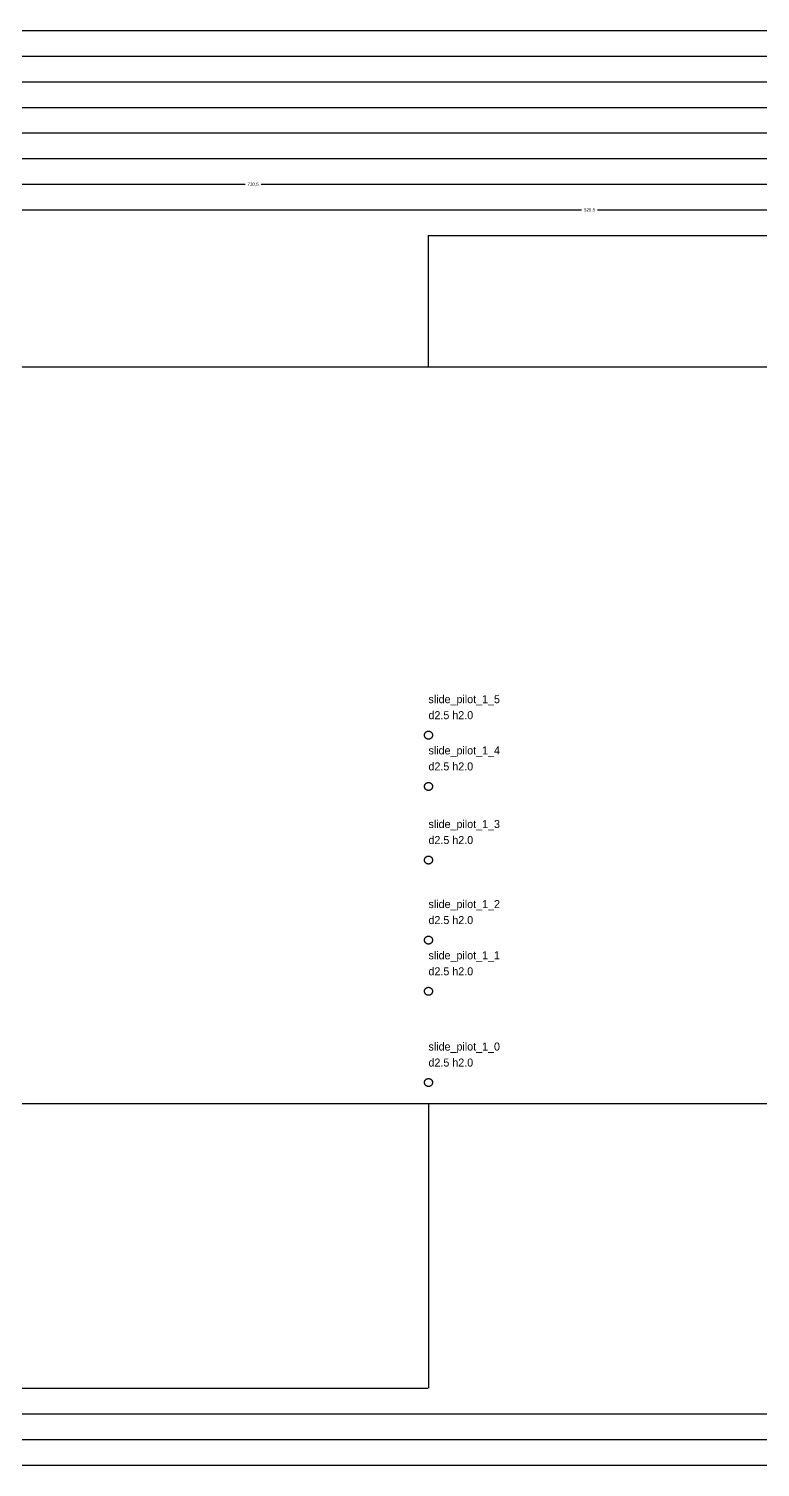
# Model space of a CAD drawing. Header units: millimetres. Extents: x -90 to 2551, y -195 to 364.
# Drawn here: x 1864.7 to 2093, y -113.7 to 335.7 of the extents above; entities that cross this region are included whole.
import ezdxf

# ---------------------------------------------------------------- set-up
doc = ezdxf.new("R2010")
doc.units = ezdxf.units.MM
for name, color, linetype in [('ANNOTATION', 7, 'Continuous'), ('CUT', 1, 'Continuous'), ('DIMENSION', 8, 'Continuous')]:
    doc.layers.add(name, color=color, linetype=linetype)
doc.dimstyles.get("Standard").update_dxf_attribs({"dimtxt": 2.5, "dimasz": 2.5, "dimexe": 1.25, "dimexo": 0.625, "dimtad": 1, "dimtxsty": 'Standard', "dimcen": 2.5, "dimazin": 3, "dimtfac": 1, "dimtmove": 0, "dimatfit": 3})

# ---------------------------------------------------------------- blocks, each defined once
blk = doc.blocks.new('_CLOSEDFILLED')
at = {"color": 0, "linetype": 'ByBlock'}
blk.add_solid([(-1, 0.2), (0, 0), (-1, -0.2)], dxfattribs=at)
blk = doc.blocks.new('*D9')
for p, q in [((0, 0), (0, -89)), ((1989.5, 0), (1989.5, -89)), ((0.25, -89), (991.75, -89)), ((997.75, -89), (1989.25, -89))]:
    blk.add_line(p, q)
at = {"layer": 'Defpoints'}
for p in [(0, 0), (1989.5, 0), (0, -89)]:
    blk.add_point(p, dxfattribs=at)
at = {"layer": 'DIMENSION', "xscale": 0.25, "yscale": 0.25, "rotation": 180}
blk.add_blockref('_CLOSEDFILLED', (0, -89), dxfattribs=at)
at = {"layer": 'DIMENSION', "xscale": 0.25, "yscale": 0.25}
blk.add_blockref('_CLOSEDFILLED', (1989.5, -89), dxfattribs=at)
at = {"layer": 'DIMENSION', "insert": (994.75, -89), "char_height": 1, "attachment_point": 5}
blk.add_mtext('1989,5', dxfattribs=at)
blk = doc.blocks.new('*D10')
for p, q in [((0, 0), (0, -97)), ((2199.5, 0), (2199.5, -97)), ((0.25, -97), (1096.75, -97)), ((1102.75, -97), (2199.25, -97))]:
    blk.add_line(p, q)
at = {"layer": 'Defpoints'}
for p in [(0, 0), (2199.5, 0), (0, -97)]:
    blk.add_point(p, dxfattribs=at)
at = {"layer": 'DIMENSION', "xscale": 0.25, "yscale": 0.25, "rotation": 180}
blk.add_blockref('_CLOSEDFILLED', (0, -97), dxfattribs=at)
at = {"layer": 'DIMENSION', "xscale": 0.25, "yscale": 0.25}
blk.add_blockref('_CLOSEDFILLED', (2199.5, -97), dxfattribs=at)
at = {"layer": 'DIMENSION', "insert": (1099.75, -97), "char_height": 1, "attachment_point": 5}
blk.add_mtext('2199,5', dxfattribs=at)
blk = doc.blocks.new('*D11')
for p, q in [((0, 0), (0, -105)), ((2291, 0), (2291, -105)), ((0.25, -105), (1143.5, -105)), ((1147.5, -105), (2290.75, -105))]:
    blk.add_line(p, q)
at = {"layer": 'Defpoints'}
for p in [(0, 0), (2291, 0), (0, -105)]:
    blk.add_point(p, dxfattribs=at)
at = {"layer": 'DIMENSION', "xscale": 0.25, "yscale": 0.25, "rotation": 180}
blk.add_blockref('_CLOSEDFILLED', (0, -105), dxfattribs=at)
at = {"layer": 'DIMENSION', "xscale": 0.25, "yscale": 0.25}
blk.add_blockref('_CLOSEDFILLED', (2291, -105), dxfattribs=at)
at = {"layer": 'DIMENSION', "insert": (1145.5, -105), "char_height": 1, "attachment_point": 5}
blk.add_mtext('2291', dxfattribs=at)
blk = doc.blocks.new('*D12')
for p, q in [((0, 0), (0, -113)), ((2300, 0), (2300, -113)), ((0.25, -113), (1148, -113)), ((1152, -113), (2299.75, -113))]:
    blk.add_line(p, q)
at = {"layer": 'Defpoints'}
for p in [(0, 0), (2300, 0), (0, -113)]:
    blk.add_point(p, dxfattribs=at)
at = {"layer": 'DIMENSION', "xscale": 0.25, "yscale": 0.25, "rotation": 180}
blk.add_blockref('_CLOSEDFILLED', (0, -113), dxfattribs=at)
at = {"layer": 'DIMENSION', "xscale": 0.25, "yscale": 0.25}
blk.add_blockref('_CLOSEDFILLED', (2300, -113), dxfattribs=at)
at = {"layer": 'DIMENSION', "insert": (1150, -113), "char_height": 1, "attachment_point": 5}
blk.add_mtext('2300', dxfattribs=at)
blk = doc.blocks.new('*D15')
for p, q in [((2142.25, 271), (1989.25, 271)), ((1989.5, 230), (1989.5, 271)), ((2300.25, 271), (2147.25, 271)), ((2300, 230), (2300, 271))]:
    blk.add_line(p, q)
at = {"layer": 'Defpoints'}
for p in [(2300, 271), (1989.5, 230), (2300, 230)]:
    blk.add_point(p, dxfattribs=at)
at = {"layer": 'DIMENSION', "xscale": 0.25, "yscale": 0.25}
blk.add_blockref('_CLOSEDFILLED', (1989.5, 271), dxfattribs=at)
at = {"layer": 'DIMENSION', "xscale": 0.25, "yscale": 0.25, "rotation": 180}
blk.add_blockref('_CLOSEDFILLED', (2300, 271), dxfattribs=at)
at = {"layer": 'DIMENSION', "insert": (2144.75, 271), "char_height": 1, "attachment_point": 5}
blk.add_mtext('310,5', dxfattribs=at)
blk = doc.blocks.new('*D16')
for p, q in [((2037.25, 279), (1779.25, 279)), ((1779.5, 230), (1779.5, 279)), ((2300.25, 279), (2042.25, 279)), ((2300, 230), (2300, 279))]:
    blk.add_line(p, q)
at = {"layer": 'Defpoints'}
for p in [(2300, 279), (1779.5, 230), (2300, 230)]:
    blk.add_point(p, dxfattribs=at)
at = {"layer": 'DIMENSION', "xscale": 0.25, "yscale": 0.25}
blk.add_blockref('_CLOSEDFILLED', (1779.5, 279), dxfattribs=at)
at = {"layer": 'DIMENSION', "xscale": 0.25, "yscale": 0.25, "rotation": 180}
blk.add_blockref('_CLOSEDFILLED', (2300, 279), dxfattribs=at)
at = {"layer": 'DIMENSION', "insert": (2039.75, 279), "char_height": 1, "attachment_point": 5}
blk.add_mtext('520,5', dxfattribs=at)
blk = doc.blocks.new('*D17')
for p, q in [((1932.25, 287), (1569.25, 287)), ((1569.5, 230), (1569.5, 287)), ((2300.25, 287), (1937.25, 287)), ((2300, 230), (2300, 287))]:
    blk.add_line(p, q)
at = {"layer": 'Defpoints'}
for p in [(2300, 287), (1569.5, 230), (2300, 230)]:
    blk.add_point(p, dxfattribs=at)
at = {"layer": 'DIMENSION', "xscale": 0.25, "yscale": 0.25}
blk.add_blockref('_CLOSEDFILLED', (1569.5, 287), dxfattribs=at)
at = {"layer": 'DIMENSION', "xscale": 0.25, "yscale": 0.25, "rotation": 180}
blk.add_blockref('_CLOSEDFILLED', (2300, 287), dxfattribs=at)
at = {"layer": 'DIMENSION', "insert": (1934.75, 287), "char_height": 1, "attachment_point": 5}
blk.add_mtext('730,5', dxfattribs=at)
blk = doc.blocks.new('*D18')
for p, q in [((1827.25, 295), (1359.25, 295)), ((1359.5, 230), (1359.5, 295)), ((2300.25, 295), (1832.25, 295)), ((2300, 230), (2300, 295))]:
    blk.add_line(p, q)
at = {"layer": 'Defpoints'}
for p in [(2300, 295), (1359.5, 230), (2300, 230)]:
    blk.add_point(p, dxfattribs=at)
at = {"layer": 'DIMENSION', "xscale": 0.25, "yscale": 0.25}
blk.add_blockref('_CLOSEDFILLED', (1359.5, 295), dxfattribs=at)
at = {"layer": 'DIMENSION', "xscale": 0.25, "yscale": 0.25, "rotation": 180}
blk.add_blockref('_CLOSEDFILLED', (2300, 295), dxfattribs=at)
at = {"layer": 'DIMENSION', "insert": (1829.75, 295), "char_height": 1, "attachment_point": 5}
blk.add_mtext('940,5', dxfattribs=at)
blk = doc.blocks.new('*D19')
for p, q in [((1721.75, 303), (1149.25, 303)), ((1149.5, 230), (1149.5, 303)), ((2300.25, 303), (1727.75, 303)), ((2300, 230), (2300, 303))]:
    blk.add_line(p, q)
at = {"layer": 'Defpoints'}
for p in [(2300, 303), (1149.5, 230), (2300, 230)]:
    blk.add_point(p, dxfattribs=at)
at = {"layer": 'DIMENSION', "xscale": 0.25, "yscale": 0.25}
blk.add_blockref('_CLOSEDFILLED', (1149.5, 303), dxfattribs=at)
at = {"layer": 'DIMENSION', "xscale": 0.25, "yscale": 0.25, "rotation": 180}
blk.add_blockref('_CLOSEDFILLED', (2300, 303), dxfattribs=at)
at = {"layer": 'DIMENSION', "insert": (1724.75, 303), "char_height": 1, "attachment_point": 5}
blk.add_mtext('1150,5', dxfattribs=at)
blk = doc.blocks.new('*D20')
for p, q in [((1649.5, 311), (1002.75, 311)), ((1003, 230), (1003, 311)), ((2300.25, 311), (1653.5, 311)), ((2300, 230), (2300, 311))]:
    blk.add_line(p, q)
at = {"layer": 'Defpoints'}
for p in [(2300, 311), (1003, 230), (2300, 230)]:
    blk.add_point(p, dxfattribs=at)
at = {"layer": 'DIMENSION', "xscale": 0.25, "yscale": 0.25}
blk.add_blockref('_CLOSEDFILLED', (1003, 311), dxfattribs=at)
at = {"layer": 'DIMENSION', "xscale": 0.25, "yscale": 0.25, "rotation": 180}
blk.add_blockref('_CLOSEDFILLED', (2300, 311), dxfattribs=at)
at = {"layer": 'DIMENSION', "insert": (1651.5, 311), "char_height": 1, "attachment_point": 5}
blk.add_mtext('1297', dxfattribs=at)
blk = doc.blocks.new('*D21')
for p, q in [((1482.335, 319), (671.42, 319)), ((671.67, 230), (671.67, 319)), ((2300.25, 319), (1489.335, 319)), ((2300, 230), (2300, 319))]:
    blk.add_line(p, q)
at = {"layer": 'Defpoints'}
for p in [(2300, 319), (671.67, 230), (2300, 230)]:
    blk.add_point(p, dxfattribs=at)
at = {"layer": 'DIMENSION', "xscale": 0.25, "yscale": 0.25}
blk.add_blockref('_CLOSEDFILLED', (671.67, 319), dxfattribs=at)
at = {"layer": 'DIMENSION', "xscale": 0.25, "yscale": 0.25, "rotation": 180}
blk.add_blockref('_CLOSEDFILLED', (2300, 319), dxfattribs=at)
at = {"layer": 'DIMENSION', "insert": (1485.835, 319), "char_height": 1, "attachment_point": 5}
blk.add_mtext('1628,33', dxfattribs=at)
blk = doc.blocks.new('*D22')
for p, q in [((1316.665, 327), (340.08, 327)), ((340.33, 230), (340.33, 327)), ((2300.25, 327), (1323.665, 327)), ((2300, 230), (2300, 327))]:
    blk.add_line(p, q)
at = {"layer": 'Defpoints'}
for p in [(2300, 327), (340.33, 230), (2300, 230)]:
    blk.add_point(p, dxfattribs=at)
at = {"layer": 'DIMENSION', "xscale": 0.25, "yscale": 0.25}
blk.add_blockref('_CLOSEDFILLED', (340.33, 327), dxfattribs=at)
at = {"layer": 'DIMENSION', "xscale": 0.25, "yscale": 0.25, "rotation": 180}
blk.add_blockref('_CLOSEDFILLED', (2300, 327), dxfattribs=at)
at = {"layer": 'DIMENSION', "insert": (1320.165, 327), "char_height": 1, "attachment_point": 5}
blk.add_mtext('1959,67', dxfattribs=at)
blk = doc.blocks.new('*D23')
for p, q in [((1152.5, 335), (8.75, 335)), ((9, 230), (9, 335)), ((2300.25, 335), (1156.5, 335)), ((2300, 230), (2300, 335))]:
    blk.add_line(p, q)
at = {"layer": 'Defpoints'}
for p in [(2300, 335), (9, 230), (2300, 230)]:
    blk.add_point(p, dxfattribs=at)
at = {"layer": 'DIMENSION', "xscale": 0.25, "yscale": 0.25}
blk.add_blockref('_CLOSEDFILLED', (9, 335), dxfattribs=at)
at = {"layer": 'DIMENSION', "xscale": 0.25, "yscale": 0.25, "rotation": 180}
blk.add_blockref('_CLOSEDFILLED', (2300, 335), dxfattribs=at)
at = {"layer": 'DIMENSION', "insert": (1154.5, 335), "char_height": 1, "attachment_point": 5}
blk.add_mtext('2291', dxfattribs=at)

msp = doc.modelspace()

# ---------------------------------------------------------------- linework, layer by layer
at = {"layer": 'CUT'}
for p, q in [((2300, 230), (0, 230)), ((1988.25, 115.078), (1988.26, 115.157)), ((1988.25, 115), (1988.25, 115.078)), ((1988.25, 114.922), (1988.25, 115)), ((1988.26, 114.843), (1988.25, 114.922)), ((1988.26, 115.157), (1988.27, 115.234)), ((1988.27, 114.766), (1988.26, 114.843)), ((1988.27, 115.234), (1988.29, 115.311)), ((1988.29, 114.689), (1988.27, 114.766)), ((1988.29, 115.311), (1988.31, 115.386)), ((1988.31, 114.614), (1988.29, 114.689)), ((1988.31, 115.386), (1988.34, 115.46)), ((1988.34, 114.54), (1988.31, 114.614)), ((1988.34, 115.46), (1988.37, 115.532)), ((1988.37, 114.468), (1988.34, 114.54)), ((1988.37, 115.532), (1988.4, 115.602)), ((1988.4, 114.398), (1988.37, 114.468)), ((1988.4, 115.602), (1988.44, 115.67)), ((1988.44, 114.33), (1988.4, 114.398)), ((1988.44, 115.67), (1988.49, 115.735)), ((1988.49, 114.265), (1988.44, 114.33)), ((1988.49, 115.735), (1988.54, 115.797)), ((1988.54, 114.203), (1988.49, 114.265)), ((1988.54, 115.797), (1988.59, 115.856)), ((1988.59, 114.144), (1988.54, 114.203)), ((1988.59, 115.856), (1988.64, 115.911)), ((1988.64, 114.089), (1988.59, 114.144)), ((1988.64, 115.911), (1988.7, 115.963)), ((1988.7, 114.037), (1988.64, 114.089)), ((1988.7, 115.963), (1988.77, 116.011)), ((1988.77, 113.989), (1988.7, 114.037)), ((1988.77, 116.011), (1988.83, 116.055)), ((1988.83, 113.945), (1988.77, 113.989)), ((1988.83, 116.055), (1988.9, 116.095)), ((1988.9, 113.905), (1988.83, 113.945)), ((1988.9, 116.095), (1988.97, 116.131)), ((1988.97, 113.869), (1988.9, 113.905)), ((1988.97, 116.131), (1989.04, 116.162)), ((1989.04, 113.838), (1988.97, 113.869)), ((1989.04, 116.162), (1989.11, 116.189)), ((1989.11, 113.811), (1989.04, 113.838)), ((1989.11, 116.189), (1989.19, 116.211)), ((1989.19, 113.789), (1989.11, 113.811)), ((1989.19, 116.211), (1989.27, 116.228)), ((1989.27, 113.772), (1989.19, 113.789)), ((1989.27, 116.228), (1989.34, 116.24)), ((1989.34, 113.76), (1989.27, 113.772)), ((1989.34, 116.24), (1989.42, 116.248)), ((1989.42, 113.752), (1989.34, 113.76)), ((1989.42, 116.248), (1989.5, 116.25)), ((1989.5, 113.75), (1989.42, 113.752)), ((1989.5, 116.25), (1989.58, 116.248)), ((1989.58, 113.752), (1989.5, 113.75)), ((1989.58, 116.248), (1989.66, 116.24)), ((1989.66, 113.76), (1989.58, 113.752)), ((1989.66, 116.24), (1989.73, 116.228)), ((1989.73, 113.772), (1989.66, 113.76)), ((1989.73, 116.228), (1989.81, 116.211)), ((1989.81, 113.789), (1989.73, 113.772)), ((1989.81, 116.211), (1989.89, 116.189)), ((1989.89, 113.811), (1989.81, 113.789)), ((1989.89, 116.189), (1989.96, 116.162)), ((1989.96, 113.838), (1989.89, 113.811)), ((1989.96, 116.162), (1990.03, 116.131)), ((1990.03, 113.869), (1989.96, 113.838)), ((1990.03, 116.131), (1990.1, 116.095)), ((1990.1, 113.905), (1990.03, 113.869)), ((1990.1, 116.095), (1990.17, 116.055)), ((1990.17, 113.945), (1990.1, 113.905)), ((1990.17, 116.055), (1990.23, 116.011)), ((1990.23, 113.989), (1990.17, 113.945)), ((1990.23, 116.011), (1990.3, 115.963)), ((1990.3, 114.037), (1990.23, 113.989)), ((1990.3, 115.963), (1990.36, 115.911)), ((1990.36, 114.089), (1990.3, 114.037)), ((1990.36, 115.911), (1990.41, 115.856)), ((1990.41, 114.144), (1990.36, 114.089)), ((1990.41, 115.856), (1990.46, 115.797)), ((1990.46, 114.203), (1990.41, 114.144)), ((1990.46, 115.797), (1990.51, 115.735)), ((1990.51, 114.265), (1990.46, 114.203)), ((1990.51, 115.735), (1990.56, 115.67)), ((1990.56, 114.33), (1990.51, 114.265)), ((1990.56, 115.67), (1990.6, 115.602)), ((1990.6, 114.398), (1990.56, 114.33)), ((1990.6, 115.602), (1990.63, 115.532)), ((1990.63, 114.468), (1990.6, 114.398)), ((1990.63, 115.532), (1990.66, 115.46)), ((1990.66, 114.54), (1990.63, 114.468)), ((1990.66, 115.46), (1990.69, 115.386)), ((1990.69, 114.614), (1990.66, 114.54)), ((1990.69, 115.386), (1990.71, 115.311)), ((1990.71, 114.689), (1990.69, 114.614)), ((1990.71, 115.311), (1990.73, 115.234)), ((1990.73, 114.766), (1990.71, 114.689)), ((1990.73, 115.234), (1990.74, 115.157)), ((1990.74, 114.843), (1990.73, 114.766)), ((1990.74, 115.157), (1990.75, 115.078)), ((1990.75, 114.922), (1990.74, 114.843)), ((1990.75, 115.078), (1990.75, 115)), ((1990.75, 115), (1990.75, 114.922)), ((1988.25, 99.0785), (1988.26, 99.1567)), ((1988.25, 99), (1988.25, 99.0785)), ((1988.25, 98.9215), (1988.25, 99)), ((1988.26, 98.8433), (1988.25, 98.9215)), ((1988.26, 99.1567), (1988.27, 99.2342)), ((1988.27, 99.2342), (1988.29, 99.3109)), ((1988.29, 99.3109), (1988.31, 99.3863)), ((1988.31, 99.3863), (1988.34, 99.4602)), ((1988.34, 99.4602), (1988.37, 99.5322)), ((1988.37, 99.5322), (1988.4, 99.6022)), ((1988.4, 99.6022), (1988.44, 99.6698)), ((1988.44, 99.6698), (1988.49, 99.7347)), ((1988.49, 99.7347), (1988.54, 99.7968)), ((1988.54, 99.7968), (1988.59, 99.8557)), ((1988.59, 99.8557), (1988.64, 99.9112)), ((1988.64, 99.9112), (1988.7, 99.9631)), ((1988.7, 99.9631), (1988.77, 100.011)), ((1988.77, 100.011), (1988.83, 100.055)), ((1988.83, 100.055), (1988.9, 100.095)), ((1988.9, 100.095), (1988.97, 100.131)), ((1988.97, 100.131), (1989.04, 100.162)), ((1989.04, 100.162), (1989.11, 100.189)), ((1989.11, 100.189), (1989.19, 100.211)), ((1989.19, 100.211), (1989.27, 100.228)), ((1989.27, 100.228), (1989.34, 100.24)), ((1989.34, 100.24), (1989.42, 100.248)), ((1989.42, 100.248), (1989.5, 100.25)), ((1989.5, 100.25), (1989.58, 100.248)), ((1989.58, 100.248), (1989.66, 100.24)), ((1989.66, 100.24), (1989.73, 100.228)), ((1989.73, 100.228), (1989.81, 100.211)), ((1989.81, 100.211), (1989.89, 100.189)), ((1989.89, 100.189), (1989.96, 100.162)), ((1989.96, 100.162), (1990.03, 100.131)), ((1990.03, 100.131), (1990.1, 100.095)), ((1990.1, 100.095), (1990.17, 100.055)), ((1990.17, 100.055), (1990.23, 100.011)), ((1990.23, 100.011), (1990.3, 99.9631)), ((1990.3, 99.9631), (1990.36, 99.9112)), ((1990.36, 99.9112), (1990.41, 99.8557)), ((1990.41, 99.8557), (1990.46, 99.7968)), ((1990.46, 99.7968), (1990.51, 99.7347)), ((1990.51, 99.7347), (1990.56, 99.6698)), ((1990.56, 99.6698), (1990.6, 99.6022)), ((1990.6, 99.6022), (1990.63, 99.5322)), ((1990.63, 99.5322), (1990.66, 99.4602)), ((1990.66, 99.4602), (1990.69, 99.3863)), ((1990.69, 99.3863), (1990.71, 99.3109)), ((1990.71, 99.3109), (1990.73, 99.2342)), ((1990.73, 99.2342), (1990.74, 99.1567)), ((1990.74, 99.1567), (1990.75, 99.0785)), ((1990.75, 98.9215), (1990.74, 98.8433)), ((1990.75, 99.0785), (1990.75, 99)), ((1990.75, 99), (1990.75, 98.9215)), ((1988.27, 98.7658), (1988.26, 98.8433)), ((1988.29, 98.6891), (1988.27, 98.7658)), ((1988.31, 98.6137), (1988.29, 98.6891)), ((1988.34, 98.5398), (1988.31, 98.6137)), ((1988.37, 98.4678), (1988.34, 98.5398)), ((1988.4, 98.3978), (1988.37, 98.4678)), ((1988.44, 98.3302), (1988.4, 98.3978)), ((1988.49, 98.2653), (1988.44, 98.3302)), ((1988.54, 98.2032), (1988.49, 98.2653)), ((1988.59, 98.1443), (1988.54, 98.2032)), ((1988.64, 98.0888), (1988.59, 98.1443)), ((1988.7, 98.0369), (1988.64, 98.0888)), ((1988.77, 97.9887), (1988.7, 98.0369)), ((1988.83, 97.9446), (1988.77, 97.9887)), ((1988.9, 97.9046), (1988.83, 97.9446)), ((1988.97, 97.869), (1988.9, 97.9046)), ((1989.04, 97.8378), (1988.97, 97.869)), ((1989.11, 97.8112), (1989.04, 97.8378)), ((1989.19, 97.7893), (1989.11, 97.8112)), ((1989.27, 97.7721), (1989.19, 97.7893)), ((1989.34, 97.7599), (1989.27, 97.7721)), ((1989.42, 97.7525), (1989.34, 97.7599)), ((1989.5, 97.75), (1989.42, 97.7525)), ((1989.58, 97.7525), (1989.5, 97.75)), ((1989.66, 97.7599), (1989.58, 97.7525)), ((1989.73, 97.7721), (1989.66, 97.7599)), ((1989.81, 97.7893), (1989.73, 97.7721)), ((1989.89, 97.8112), (1989.81, 97.7893)), ((1989.96, 97.8378), (1989.89, 97.8112)), ((1990.03, 97.869), (1989.96, 97.8378)), ((1990.1, 97.9046), (1990.03, 97.869)), ((1990.17, 97.9446), (1990.1, 97.9046)), ((1990.23, 97.9887), (1990.17, 97.9446)), ((1990.3, 98.0369), (1990.23, 97.9887)), ((1990.36, 98.0888), (1990.3, 98.0369)), ((1990.41, 98.1443), (1990.36, 98.0888)), ((1990.46, 98.2032), (1990.41, 98.1443)), ((1990.51, 98.2653), (1990.46, 98.2032)), ((1990.56, 98.3302), (1990.51, 98.2653)), ((1990.6, 98.3978), (1990.56, 98.3302)), ((1990.63, 98.4678), (1990.6, 98.3978)), ((1990.66, 98.5398), (1990.63, 98.4678)), ((1990.69, 98.6137), (1990.66, 98.5398)), ((1990.71, 98.6891), (1990.69, 98.6137)), ((1990.73, 98.7658), (1990.71, 98.6891)), ((1990.74, 98.8433), (1990.73, 98.7658)), ((1988.29, 76.3109), (1988.31, 76.3863)), ((1988.31, 76.3863), (1988.34, 76.4602)), ((1988.34, 76.4602), (1988.37, 76.5322)), ((1988.37, 76.5322), (1988.4, 76.6022)), ((1988.4, 76.6022), (1988.44, 76.6698)), ((1988.44, 76.6698), (1988.49, 76.7347)), ((1988.49, 76.7347), (1988.54, 76.7968)), ((1988.54, 76.7968), (1988.59, 76.8557)), ((1988.59, 76.8557), (1988.64, 76.9112)), ((1988.64, 76.9112), (1988.7, 76.9631)), ((1988.7, 76.9631), (1988.77, 77.0113)), ((1988.77, 77.0113), (1988.83, 77.0554)), ((1988.83, 77.0554), (1988.9, 77.0954)), ((1988.9, 77.0954), (1988.97, 77.131)), ((1988.97, 77.131), (1989.04, 77.1622)), ((1989.04, 77.1622), (1989.11, 77.1888)), ((1989.11, 77.1888), (1989.19, 77.2107)), ((1989.19, 77.2107), (1989.27, 77.2279)), ((1989.27, 77.2279), (1989.34, 77.2401)), ((1989.34, 77.2401), (1989.42, 77.2475)), ((1989.42, 77.2475), (1989.5, 77.25)), ((1989.5, 77.25), (1989.58, 77.2475)), ((1989.58, 77.2475), (1989.66, 77.2401)), ((1989.66, 77.2401), (1989.73, 77.2279)), ((1989.73, 77.2279), (1989.81, 77.2107)), ((1989.81, 77.2107), (1989.89, 77.1888)), ((1989.89, 77.1888), (1989.96, 77.1622)), ((1989.96, 77.1622), (1990.03, 77.131)), ((1990.03, 77.131), (1990.1, 77.0954)), ((1990.1, 77.0954), (1990.17, 77.0554)), ((1990.17, 77.0554), (1990.23, 77.0113)), ((1990.23, 77.0113), (1990.3, 76.9631)), ((1990.3, 76.9631), (1990.36, 76.9112)), ((1990.36, 76.9112), (1990.41, 76.8557)), ((1990.41, 76.8557), (1990.46, 76.7968)), ((1990.46, 76.7968), (1990.51, 76.7347)), ((1990.51, 76.7347), (1990.56, 76.6698)), ((1990.56, 76.6698), (1990.6, 76.6022)), ((1990.6, 76.6022), (1990.63, 76.5322)), ((1990.63, 76.5322), (1990.66, 76.4602)), ((1990.66, 76.4602), (1990.69, 76.3863)), ((1990.69, 76.3863), (1990.71, 76.3109)), ((1988.25, 76.0785), (1988.26, 76.1567)), ((1988.25, 76), (1988.25, 76.0785)), ((1988.25, 75.9215), (1988.25, 76)), ((1988.26, 75.8433), (1988.25, 75.9215)), ((1988.26, 76.1567), (1988.27, 76.2342)), ((1988.27, 75.7658), (1988.26, 75.8433)), ((1988.27, 76.2342), (1988.29, 76.3109)), ((1988.29, 75.6891), (1988.27, 75.7658)), ((1988.31, 75.6137), (1988.29, 75.6891)), ((1988.34, 75.5398), (1988.31, 75.6137)), ((1988.37, 75.4678), (1988.34, 75.5398)), ((1988.4, 75.3978), (1988.37, 75.4678)), ((1988.44, 75.3302), (1988.4, 75.3978)), ((1988.49, 75.2653), (1988.44, 75.3302)), ((1988.54, 75.2032), (1988.49, 75.2653)), ((1988.59, 75.1443), (1988.54, 75.2032)), ((1988.64, 75.0888), (1988.59, 75.1443)), ((1988.7, 75.0369), (1988.64, 75.0888)), ((1988.77, 74.9887), (1988.7, 75.0369)), ((1988.83, 74.9446), (1988.77, 74.9887)), ((1988.9, 74.9046), (1988.83, 74.9446)), ((1988.97, 74.869), (1988.9, 74.9046)), ((1989.04, 74.8378), (1988.97, 74.869)), ((1989.11, 74.8112), (1989.04, 74.8378)), ((1989.19, 74.7893), (1989.11, 74.8112)), ((1989.27, 74.7721), (1989.19, 74.7893)), ((1989.34, 74.7599), (1989.27, 74.7721)), ((1989.42, 74.7525), (1989.34, 74.7599)), ((1989.5, 74.75), (1989.42, 74.7525)), ((1989.58, 74.7525), (1989.5, 74.75)), ((1989.66, 74.7599), (1989.58, 74.7525)), ((1989.73, 74.7721), (1989.66, 74.7599)), ((1989.81, 74.7893), (1989.73, 74.7721)), ((1989.89, 74.8112), (1989.81, 74.7893)), ((1989.96, 74.8378), (1989.89, 74.8112)), ((1990.03, 74.869), (1989.96, 74.8378)), ((1990.1, 74.9046), (1990.03, 74.869)), ((1990.17, 74.9446), (1990.1, 74.9046)), ((1990.23, 74.9887), (1990.17, 74.9446)), ((1990.3, 75.0369), (1990.23, 74.9887)), ((1990.36, 75.0888), (1990.3, 75.0369)), ((1990.41, 75.1443), (1990.36, 75.0888)), ((1990.46, 75.2032), (1990.41, 75.1443)), ((1990.51, 75.2653), (1990.46, 75.2032)), ((1990.56, 75.3302), (1990.51, 75.2653)), ((1990.6, 75.3978), (1990.56, 75.3302)), ((1990.63, 75.4678), (1990.6, 75.3978)), ((1990.66, 75.5398), (1990.63, 75.4678)), ((1990.69, 75.6137), (1990.66, 75.5398)), ((1990.71, 75.6891), (1990.69, 75.6137)), ((1990.71, 76.3109), (1990.73, 76.2342)), ((1990.73, 75.7658), (1990.71, 75.6891)), ((1990.73, 76.2342), (1990.74, 76.1567)), ((1990.74, 75.8433), (1990.73, 75.7658)), ((1990.74, 76.1567), (1990.75, 76.0785)), ((1990.75, 75.9215), (1990.74, 75.8433)), ((1990.75, 76.0785), (1990.75, 76)), ((1990.75, 76), (1990.75, 75.9215)), ((1988.25, 51.0785), (1988.26, 51.1567)), ((1988.25, 51), (1988.25, 51.0785)), ((1988.25, 50.9215), (1988.25, 51)), ((1988.26, 50.8433), (1988.25, 50.9215)), ((1988.26, 51.1567), (1988.27, 51.2342)), ((1988.27, 50.7658), (1988.26, 50.8433)), ((1988.27, 51.2342), (1988.29, 51.3109)), ((1988.29, 50.6891), (1988.27, 50.7658)), ((1988.29, 51.3109), (1988.31, 51.3863)), ((1988.31, 50.6137), (1988.29, 50.6891)), ((1988.31, 51.3863), (1988.34, 51.4602)), ((1988.34, 50.5398), (1988.31, 50.6137)), ((1988.34, 51.4602), (1988.37, 51.5322)), ((1988.37, 50.4678), (1988.34, 50.5398)), ((1988.37, 51.5322), (1988.4, 51.6022)), ((1988.4, 50.3978), (1988.37, 50.4678)), ((1988.4, 51.6022), (1988.44, 51.6698)), ((1988.44, 50.3302), (1988.4, 50.3978)), ((1988.44, 51.6698), (1988.49, 51.7347)), ((1988.49, 50.2653), (1988.44, 50.3302)), ((1988.49, 51.7347), (1988.54, 51.7968)), ((1988.54, 50.2032), (1988.49, 50.2653)), ((1988.54, 51.7968), (1988.59, 51.8557)), ((1988.59, 50.1443), (1988.54, 50.2032)), ((1988.59, 51.8557), (1988.64, 51.9112)), ((1988.64, 50.0888), (1988.59, 50.1443)), ((1988.64, 51.9112), (1988.7, 51.9631)), ((1988.7, 50.0369), (1988.64, 50.0888)), ((1988.7, 51.9631), (1988.77, 52.0113)), ((1988.77, 49.9887), (1988.7, 50.0369)), ((1988.77, 52.0113), (1988.83, 52.0554)), ((1988.83, 49.9446), (1988.77, 49.9887)), ((1988.83, 52.0554), (1988.9, 52.0954)), ((1988.9, 49.9046), (1988.83, 49.9446)), ((1988.9, 52.0954), (1988.97, 52.131)), ((1988.97, 49.869), (1988.9, 49.9046)), ((1988.97, 52.131), (1989.04, 52.1622)), ((1989.04, 49.8378), (1988.97, 49.869)), ((1989.04, 52.1622), (1989.11, 52.1888)), ((1989.11, 49.8112), (1989.04, 49.8378)), ((1989.11, 52.1888), (1989.19, 52.2107)), ((1989.19, 49.7893), (1989.11, 49.8112)), ((1989.19, 52.2107), (1989.27, 52.2279)), ((1989.27, 49.7721), (1989.19, 49.7893)), ((1989.27, 52.2279), (1989.34, 52.2401)), ((1989.34, 49.7599), (1989.27, 49.7721)), ((1989.34, 52.2401), (1989.42, 52.2475)), ((1989.42, 49.7525), (1989.34, 49.7599)), ((1989.42, 52.2475), (1989.5, 52.25)), ((1989.5, 49.75), (1989.42, 49.7525)), ((1989.5, 52.25), (1989.58, 52.2475)), ((1989.58, 49.7525), (1989.5, 49.75)), ((1989.58, 52.2475), (1989.66, 52.2401)), ((1989.66, 49.7599), (1989.58, 49.7525)), ((1989.66, 52.2401), (1989.73, 52.2279)), ((1989.73, 49.7721), (1989.66, 49.7599)), ((1989.73, 52.2279), (1989.81, 52.2107)), ((1989.81, 49.7893), (1989.73, 49.7721)), ((1989.81, 52.2107), (1989.89, 52.1888)), ((1989.89, 49.8112), (1989.81, 49.7893)), ((1989.89, 52.1888), (1989.96, 52.1622)), ((1989.96, 49.8378), (1989.89, 49.8112)), ((1989.96, 52.1622), (1990.03, 52.131)), ((1990.03, 49.869), (1989.96, 49.8378)), ((1990.03, 52.131), (1990.1, 52.0954)), ((1990.1, 49.9046), (1990.03, 49.869)), ((1990.1, 52.0954), (1990.17, 52.0554)), ((1990.17, 49.9446), (1990.1, 49.9046)), ((1990.17, 52.0554), (1990.23, 52.0113)), ((1990.23, 49.9887), (1990.17, 49.9446)), ((1990.23, 52.0113), (1990.3, 51.9631)), ((1990.3, 50.0369), (1990.23, 49.9887)), ((1990.3, 51.9631), (1990.36, 51.9112)), ((1990.36, 50.0888), (1990.3, 50.0369)), ((1990.36, 51.9112), (1990.41, 51.8557)), ((1990.41, 50.1443), (1990.36, 50.0888)), ((1990.41, 51.8557), (1990.46, 51.7968)), ((1990.46, 50.2032), (1990.41, 50.1443)), ((1990.46, 51.7968), (1990.51, 51.7347)), ((1990.51, 50.2653), (1990.46, 50.2032)), ((1990.51, 51.7347), (1990.56, 51.6698)), ((1990.56, 50.3302), (1990.51, 50.2653)), ((1990.56, 51.6698), (1990.6, 51.6022)), ((1990.6, 50.3978), (1990.56, 50.3302)), ((1990.6, 51.6022), (1990.63, 51.5322)), ((1990.63, 50.4678), (1990.6, 50.3978)), ((1990.63, 51.5322), (1990.66, 51.4602)), ((1990.66, 50.5398), (1990.63, 50.4678)), ((1990.66, 51.4602), (1990.69, 51.3863)), ((1990.69, 50.6137), (1990.66, 50.5398)), ((1990.69, 51.3863), (1990.71, 51.3109)), ((1990.71, 50.6891), (1990.69, 50.6137)), ((1990.71, 51.3109), (1990.73, 51.2342)), ((1990.73, 50.7658), (1990.71, 50.6891)), ((1990.73, 51.2342), (1990.74, 51.1567)), ((1990.74, 50.8433), (1990.73, 50.7658)), ((1990.74, 51.1567), (1990.75, 51.0785)), ((1990.75, 50.9215), (1990.74, 50.8433)), ((1990.75, 51.0785), (1990.75, 51)), ((1990.75, 51), (1990.75, 50.9215)), ((1988.64, 35.9112), (1988.7, 35.9631)), ((1988.7, 35.9631), (1988.77, 36.0113)), ((1988.77, 36.0113), (1988.83, 36.0554)), ((1988.83, 36.0554), (1988.9, 36.0954)), ((1988.9, 36.0954), (1988.97, 36.131)), ((1988.97, 36.131), (1989.04, 36.1622)), ((1989.04, 36.1622), (1989.11, 36.1888)), ((1989.11, 36.1888), (1989.19, 36.2107)), ((1989.19, 36.2107), (1989.27, 36.2279)), ((1989.27, 36.2279), (1989.34, 36.2401)), ((1989.34, 36.2401), (1989.42, 36.2475)), ((1989.42, 36.2475), (1989.5, 36.25)), ((1989.5, 36.25), (1989.58, 36.2475)), ((1989.58, 36.2475), (1989.66, 36.2401)), ((1989.66, 36.2401), (1989.73, 36.2279)), ((1989.73, 36.2279), (1989.81, 36.2107)), ((1989.81, 36.2107), (1989.89, 36.1888)), ((1989.89, 36.1888), (1989.96, 36.1622)), ((1989.96, 36.1622), (1990.03, 36.131)), ((1990.03, 36.131), (1990.1, 36.0954)), ((1990.1, 36.0954), (1990.17, 36.0554)), ((1990.17, 36.0554), (1990.23, 36.0113)), ((1990.23, 36.0113), (1990.3, 35.9631)), ((1990.3, 35.9631), (1990.36, 35.9112)), ((1988.25, 35.0785), (1988.26, 35.1567)), ((1988.25, 35), (1988.25, 35.0785)), ((1988.25, 34.9215), (1988.25, 35)), ((1988.26, 34.8433), (1988.25, 34.9215)), ((1988.26, 35.1567), (1988.27, 35.2342)), ((1988.27, 34.7658), (1988.26, 34.8433)), ((1988.27, 35.2342), (1988.29, 35.3109)), ((1988.29, 34.6891), (1988.27, 34.7658)), ((1988.29, 35.3109), (1988.31, 35.3863)), ((1988.31, 34.6137), (1988.29, 34.6891)), ((1988.31, 35.3863), (1988.34, 35.4602)), ((1988.34, 34.5398), (1988.31, 34.6137)), ((1988.34, 35.4602), (1988.37, 35.5322)), ((1988.37, 34.4678), (1988.34, 34.5398)), ((1988.37, 35.5322), (1988.4, 35.6022)), ((1988.4, 34.3978), (1988.37, 34.4678)), ((1988.4, 35.6022), (1988.44, 35.6698)), ((1988.44, 34.3302), (1988.4, 34.3978)), ((1988.44, 35.6698), (1988.49, 35.7347)), ((1988.49, 34.2653), (1988.44, 34.3302)), ((1988.49, 35.7347), (1988.54, 35.7968)), ((1988.54, 34.2032), (1988.49, 34.2653)), ((1988.54, 35.7968), (1988.59, 35.8557)), ((1988.59, 34.1443), (1988.54, 34.2032)), ((1988.59, 35.8557), (1988.64, 35.9112)), ((1988.64, 34.0888), (1988.59, 34.1443)), ((1988.7, 34.0369), (1988.64, 34.0888)), ((1988.77, 33.9887), (1988.7, 34.0369)), ((1988.83, 33.9446), (1988.77, 33.9887)), ((1988.9, 33.9046), (1988.83, 33.9446)), ((1988.97, 33.869), (1988.9, 33.9046)), ((1989.04, 33.8378), (1988.97, 33.869)), ((1989.11, 33.8112), (1989.04, 33.8378)), ((1989.19, 33.7893), (1989.11, 33.8112)), ((1989.27, 33.7721), (1989.19, 33.7893)), ((1989.34, 33.7599), (1989.27, 33.7721)), ((1989.42, 33.7525), (1989.34, 33.7599)), ((1989.5, 33.75), (1989.42, 33.7525)), ((1989.58, 33.7525), (1989.5, 33.75)), ((1989.66, 33.7599), (1989.58, 33.7525)), ((1989.73, 33.7721), (1989.66, 33.7599)), ((1989.81, 33.7893), (1989.73, 33.7721)), ((1989.89, 33.8112), (1989.81, 33.7893)), ((1989.96, 33.8378), (1989.89, 33.8112)), ((1990.03, 33.869), (1989.96, 33.8378)), ((1990.1, 33.9046), (1990.03, 33.869)), ((1990.17, 33.9446), (1990.1, 33.9046)), ((1990.23, 33.9887), (1990.17, 33.9446)), ((1990.3, 34.0369), (1990.23, 33.9887)), ((1990.36, 34.0888), (1990.3, 34.0369)), ((1990.36, 35.9112), (1990.41, 35.8557)), ((1990.41, 34.1443), (1990.36, 34.0888)), ((1990.41, 35.8557), (1990.46, 35.7968)), ((1990.46, 34.2032), (1990.41, 34.1443)), ((1990.46, 35.7968), (1990.51, 35.7347)), ((1990.51, 34.2653), (1990.46, 34.2032)), ((1990.51, 35.7347), (1990.56, 35.6698)), ((1990.56, 34.3302), (1990.51, 34.2653)), ((1990.56, 35.6698), (1990.6, 35.6022)), ((1990.6, 34.3978), (1990.56, 34.3302)), ((1990.6, 35.6022), (1990.63, 35.5322)), ((1990.63, 34.4678), (1990.6, 34.3978)), ((1990.63, 35.5322), (1990.66, 35.4602)), ((1990.66, 34.5398), (1990.63, 34.4678)), ((1990.66, 35.4602), (1990.69, 35.3863)), ((1990.69, 34.6137), (1990.66, 34.5398)), ((1990.69, 35.3863), (1990.71, 35.3109)), ((1990.71, 34.6891), (1990.69, 34.6137)), ((1990.71, 35.3109), (1990.73, 35.2342)), ((1990.73, 34.7658), (1990.71, 34.6891)), ((1990.73, 35.2342), (1990.74, 35.1567)), ((1990.74, 34.8433), (1990.73, 34.7658)), ((1990.74, 35.1567), (1990.75, 35.0785)), ((1990.75, 34.9215), (1990.74, 34.8433)), ((1990.75, 35.0785), (1990.75, 35)), ((1990.75, 35), (1990.75, 34.9215)), ((1988.25, 6.57849), (1988.26, 6.65667)), ((1988.25, 6.5), (1988.25, 6.57849)), ((1988.25, 6.42151), (1988.25, 6.5)), ((1988.26, 6.34333), (1988.25, 6.42151)), ((1988.26, 6.65667), (1988.27, 6.73423)), ((1988.27, 6.26577), (1988.26, 6.34333)), ((1988.27, 6.73423), (1988.29, 6.81086)), ((1988.29, 6.18914), (1988.27, 6.26577)), ((1988.29, 6.81086), (1988.31, 6.88627)), ((1988.31, 6.11373), (1988.29, 6.18914)), ((1988.31, 6.88627), (1988.34, 6.96016)), ((1988.34, 6.03984), (1988.31, 6.11373)), ((1988.34, 6.96016), (1988.37, 7.03222)), ((1988.37, 5.96778), (1988.34, 6.03984)), ((1988.37, 7.03222), (1988.4, 7.10219)), ((1988.4, 5.89781), (1988.37, 5.96778)), ((1988.4, 7.10219), (1988.44, 7.16978)), ((1988.44, 5.83022), (1988.4, 5.89781)), ((1988.44, 7.16978), (1988.49, 7.23473)), ((1988.49, 5.76527), (1988.44, 5.83022)), ((1988.49, 7.23473), (1988.54, 7.29678)), ((1988.54, 5.70322), (1988.49, 5.76527)), ((1988.54, 7.29678), (1988.59, 7.35568)), ((1988.59, 5.64432), (1988.54, 5.70322)), ((1988.59, 7.35568), (1988.64, 7.41121)), ((1988.64, 5.58879), (1988.59, 5.64432)), ((1988.64, 7.41121), (1988.7, 7.46314)), ((1988.7, 5.53686), (1988.64, 5.58879)), ((1988.7, 7.46314), (1988.77, 7.51127)), ((1988.77, 5.48873), (1988.7, 5.53686)), ((1988.77, 7.51127), (1988.83, 7.55541)), ((1988.83, 5.44459), (1988.77, 5.48873)), ((1988.83, 7.55541), (1988.9, 7.59538)), ((1988.9, 5.40462), (1988.83, 5.44459)), ((1988.9, 7.59538), (1988.97, 7.63103)), ((1988.97, 5.36897), (1988.9, 5.40462)), ((1988.97, 7.63103), (1989.04, 7.66222)), ((1989.04, 5.33778), (1988.97, 5.36897)), ((1989.04, 7.66222), (1989.11, 7.68882)), ((1989.11, 5.31118), (1989.04, 5.33778)), ((1989.11, 7.68882), (1989.19, 7.71073)), ((1989.19, 5.28927), (1989.11, 5.31118)), ((1989.19, 7.71073), (1989.27, 7.72786)), ((1989.27, 5.27214), (1989.19, 5.28927)), ((1989.27, 7.72786), (1989.34, 7.74014)), ((1989.34, 5.25986), (1989.27, 5.27214)), ((1989.34, 7.74014), (1989.42, 7.74753)), ((1989.42, 5.25247), (1989.34, 5.25986)), ((1989.42, 7.74753), (1989.5, 7.75)), ((1989.5, 5.25), (1989.42, 5.25247)), ((1989.5, 7.75), (1989.58, 7.74753)), ((1989.58, 5.25247), (1989.5, 5.25)), ((1989.58, 7.74753), (1989.66, 7.74014)), ((1989.66, 5.25986), (1989.58, 5.25247)), ((1989.66, 7.74014), (1989.73, 7.72786)), ((1989.73, 5.27214), (1989.66, 5.25986)), ((1989.73, 7.72786), (1989.81, 7.71073)), ((1989.81, 5.28927), (1989.73, 5.27214)), ((1989.81, 7.71073), (1989.89, 7.68882)), ((1989.89, 5.31118), (1989.81, 5.28927)), ((1989.89, 7.68882), (1989.96, 7.66222)), ((1989.96, 5.33778), (1989.89, 5.31118)), ((1989.96, 7.66222), (1990.03, 7.63103)), ((1990.03, 5.36897), (1989.96, 5.33778)), ((1990.03, 7.63103), (1990.1, 7.59538)), ((1990.1, 5.40462), (1990.03, 5.36897)), ((1990.1, 7.59538), (1990.17, 7.55541)), ((1990.17, 5.44459), (1990.1, 5.40462)), ((1990.17, 7.55541), (1990.23, 7.51127)), ((1990.23, 5.48873), (1990.17, 5.44459)), ((1990.23, 7.51127), (1990.3, 7.46314)), ((1990.3, 5.53686), (1990.23, 5.48873)), ((1990.3, 7.46314), (1990.36, 7.41121)), ((1990.36, 5.58879), (1990.3, 5.53686)), ((1990.36, 7.41121), (1990.41, 7.35568)), ((1990.41, 5.64432), (1990.36, 5.58879)), ((1990.41, 7.35568), (1990.46, 7.29678)), ((1990.46, 5.70322), (1990.41, 5.64432)), ((1990.46, 7.29678), (1990.51, 7.23473)), ((1990.51, 5.76527), (1990.46, 5.70322)), ((1990.51, 7.23473), (1990.56, 7.16978)), ((1990.56, 5.83022), (1990.51, 5.76527)), ((1990.56, 7.16978), (1990.6, 7.10219)), ((1990.6, 5.89781), (1990.56, 5.83022)), ((1990.6, 7.10219), (1990.63, 7.03222)), ((1990.63, 5.96778), (1990.6, 5.89781)), ((1990.63, 7.03222), (1990.66, 6.96016)), ((1990.66, 6.03984), (1990.63, 5.96778)), ((1990.66, 6.96016), (1990.69, 6.88627)), ((1990.69, 6.11373), (1990.66, 6.03984)), ((1990.69, 6.88627), (1990.71, 6.81086)), ((1990.71, 6.18914), (1990.69, 6.11373)), ((1990.71, 6.81086), (1990.73, 6.73423)), ((1990.73, 6.26577), (1990.71, 6.18914)), ((1990.73, 6.73423), (1990.74, 6.65667)), ((1990.74, 6.34333), (1990.73, 6.26577)), ((1990.74, 6.65667), (1990.75, 6.57849)), ((1990.75, 6.42151), (1990.74, 6.34333)), ((1990.75, 6.57849), (1990.75, 6.5)), ((1990.75, 6.5), (1990.75, 6.42151)), ((0, 0), (2300, 0))]:
    msp.add_line(p, q, dxfattribs=at)

# ---------------------------------------------------------------- texts
at = {"layer": 'ANNOTATION'}
for s, p in [('slide_pilot_1_5', (1989.5, 125)), ('d2.5 h2.0', (1989.5, 120)), ('slide_pilot_1_4', (1989.5, 109)), ('d2.5 h2.0', (1989.5, 104)), ('slide_pilot_1_3', (1989.5, 86)), ('d2.5 h2.0', (1989.5, 81)), ('slide_pilot_1_2', (1989.5, 61)), ('d2.5 h2.0', (1989.5, 56)), ('slide_pilot_1_1', (1989.5, 45)), ('d2.5 h2.0', (1989.5, 40)), ('slide_pilot_1_0', (1989.5, 16.5)), ('d2.5 h2.0', (1989.5, 11.5))]:
    msp.add_text(s, height=2.5, dxfattribs=at).set_placement(p)

# ---------------------------------------------------------------- dimensions: what is measured, and where the dimension line sits
at = {"layer": 'DIMENSION'}
for base, p1, p2, picture, middle in [((2300, 335), (2300, 230), (9, 230), '*D23', (1154.5, 335)), ((2300, 327), (2300, 230), (340.33, 230), '*D22', (1320.165, 327)), ((2300, 319), (2300, 230), (671.67, 230), '*D21', (1485.835, 319)), ((2300, 311), (2300, 230), (1003, 230), '*D20', (1651.5, 311)), ((2300, 303), (2300, 230), (1149.5, 230), '*D19', (1724.75, 303)), ((2300, 295), (2300, 230), (1359.5, 230), '*D18', (1829.75, 295)), ((2300, 287), (2300, 230), (1569.5, 230), '*D17', (1934.75, 287)), ((2300, 279), (2300, 230), (1779.5, 230), '*D16', (2039.75, 279)), ((2300, 271), (2300, 230), (1989.5, 230), '*D15', (2144.75, 271)), ((0, -89), (0, 0), (1989.5, 0), '*D9', (994.75, -89)), ((0, -97), (0, 0), (2199.5, 0), '*D10', (1099.75, -97)), ((0, -105), (0, 0), (2291, 0), '*D11', (1145.5, -105)), ((0, -113), (0, 0), (2300, 0), '*D12', (1150, -113))]:
    dim = msp.add_linear_dim(base=base, p1=p1, p2=p2, dimstyle='Standard', dxfattribs=at)
    dim.commit()
    dim.dimension.update_dxf_attribs({"geometry": picture, "text_midpoint": middle})

doc.saveas('drawing.dxf')
